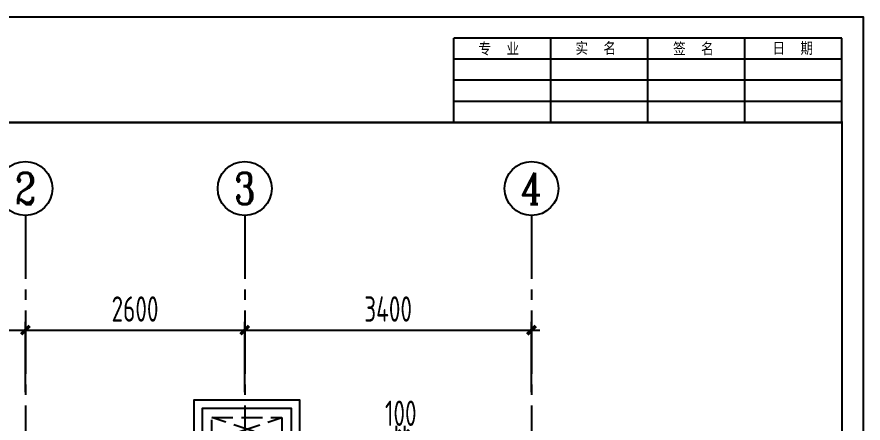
# Model space of a CAD drawing. Header units: millimetres. Extents: x -133666 to 228300, y -346623 to 180165.
# Drawn here: x 27174 to 37204, y -145270 to -140461 of the extents above; entities that cross this region are included whole.
import ezdxf
from ezdxf.enums import TextEntityAlignment as Align

# ---------------------------------------------------------------- set-up
doc = ezdxf.new("R2010")
doc.units = ezdxf.units.MM
doc.header["$LTSCALE"] = 1000
for name, pattern in [('CENTER', [50.8, 31.75, -6.35, 6.35, -6.35]), ('CENTER2', [1.125, 0.75, -0.125, 0.125, -0.125]), ('DASH', [0.35, 0.25, -0.1])]:
    doc.linetypes.add(name, pattern=pattern)
doc.layers.get('0').update_dxf_attribs({"linetype": 'CONTINUOUS'})
doc.layers.get('Defpoints').update_dxf_attribs({"color": 6, "linetype": 'CONTINUOUS'})
for name, color, linetype in [('6#轴网(1-4)20181120$0$11 12 17 18 19 20 21 22-ZW$0$AXIS_轴号_A', 8, 'CONTINUOUS'), ('6#轴网(1-4)20181120$0$11 12 17 18 19 20 21 22-ZW$0$AXIS_轴文_A', 8, 'CONTINUOUS'), ('6#轴网(1-4)20181120$0$AXIS_TEXT', 8, 'CONTINUOUS'), ('A-area', 23, 'CONTINUOUS'), ('A-空调室外机', 5, 'DASH'), ('AXIS', 253, 'CENTER'), ('BORDER', 7, 'CONTINUOUS'), ('DIM', 3, 'CONTINUOUS'), ('TEXT', 7, 'CONTINUOUS'), ('TQ', 7, 'CONTINUOUS'), ('WALL', 2, 'CONTINUOUS'), ('栏杆', 142, 'CONTINUOUS')]:
    doc.layers.add(name, color=color, linetype=linetype)
doc.styles.add('6#轴网(1-4)20181120$0$11 12 17 18 19 20 21 22-ZW$0$_TCH_AXIS', font='COMPLEX', dxfattribs={"bigfont": 'GBCBIG'})
doc.styles.add('6#轴网(1-4)20181120$0$COMPLEX', font='COMPLEX')
doc.styles.add('TSSD_NORM', font='tssdeng.shx', dxfattribs={"bigfont": 'hztxt.shx'})
doc.styles.add('ZZ', font='tssdeng.shx', dxfattribs={"width": 0.7, "bigfont": 'tssdchn.shx'})
doc.dimstyles.new('TSSD_100_100', dxfattribs={"dimtxt": 300, "dimasz": 100, "dimexe": 100, "dimexo": 250, "dimgap": 100, "dimtad": 1, "dimdec": 0, "dimzin": 0, "dimdsep": 46, "dimtxsty": 'ZZ', "dimblk": 'ARCHTICK', "dimcen": 0, "dimdle": 100, "dimclrd": 256, "dimclrt": 7, "dimadec": 0, "dimazin": 0, "dimtfac": 1, "dimtdec": 0, "dimtix": 1, "dimtmove": 2, "dimatfit": 3, "dimfxl": 0, "dimtolj": 1, "dimtzin": 0, "dimarcsym": 0})

# ---------------------------------------------------------------- blocks, each defined once
blk = doc.blocks.new('_ArchTick')
at = {"color": 0, "linetype": 'ByBlock', "const_width": 0.4}
blk.add_lwpolyline([(-0.5, -0.5), (0.5, 0.5)], dxfattribs=at)
blk = doc.blocks.new('*D358')
at = {"layer": 'Defpoints', "color": 0}
for p in [(6800, 10424), (3400, 9440), (6800, 9440)]:
    blk.add_point(p, dxfattribs=at)
at = {"layer": 'DIM', "color": 0, "lineweight": -2}
for p, q in [((3400, 9690), (3400, 10524)), ((6800, 9690), (6800, 10524))]:
    blk.add_line(p, q, dxfattribs=at)
at = {"layer": 'DIM', "lineweight": -2}
blk.add_line((3300, 10424), (6900, 10424), dxfattribs=at)
at = {"layer": 'DIM', "lineweight": -2, "xscale": 100, "yscale": 100, "zscale": 100, "rotation": 180}
blk.add_blockref('_ArchTick', (3400, 10424), dxfattribs=at)
at = {"layer": 'DIM', "lineweight": -2, "xscale": 100, "yscale": 100, "zscale": 100}
blk.add_blockref('_ArchTick', (6800, 10424), dxfattribs=at)
at = {"layer": 'DIM', "color": 7, "insert": (5100, 10674), "char_height": 300, "attachment_point": 5, "style": 'ZZ'}
blk.add_mtext('\\A1;3400', dxfattribs=at)
blk = doc.blocks.new('6#轴网(1-4)20181120$0$_AXISO')
at = {"color": 8}
blk.add_circle((0, 0), 0.5, dxfattribs=at)
at = {"layer": '6#轴网(1-4)20181120$0$AXIS_TEXT', "color": 8, "style": '6#轴网(1-4)20181120$0$COMPLEX', "width": 1.041667}
blk.add_attdef('A', text='', height=0.56, dxfattribs=at).set_placement((-0.25, -0.28), (0.25, -0.28), align=Align.FIT)
blk = doc.blocks.new('*D364')
at = {"layer": 'Defpoints', "color": 0}
for p in [(800, 10424), (0, 9440), (800, 9440)]:
    blk.add_point(p, dxfattribs=at)
at = {"layer": 'DIM', "color": 0, "lineweight": -2}
for p, q in [((0, 9690), (0, 10524)), ((800, 9690), (800, 10524))]:
    blk.add_line(p, q, dxfattribs=at)
at = {"layer": 'DIM', "lineweight": -2}
blk.add_line((-100, 10424), (900, 10424), dxfattribs=at)
at = {"layer": 'DIM', "lineweight": -2, "xscale": 100, "yscale": 100, "zscale": 100, "rotation": 180}
blk.add_blockref('_ArchTick', (0, 10424), dxfattribs=at)
at = {"layer": 'DIM', "lineweight": -2, "xscale": 100, "yscale": 100, "zscale": 100}
blk.add_blockref('_ArchTick', (800, 10424), dxfattribs=at)
at = {"layer": 'DIM', "color": 7, "insert": (400, 10674), "char_height": 300, "attachment_point": 5, "style": 'ZZ'}
blk.add_mtext('\\A1;800', dxfattribs=at)
blk = doc.blocks.new('*D365')
at = {"layer": 'Defpoints', "color": 0}
for p in [(3400, 10424), (800, 9440), (3400, 9440)]:
    blk.add_point(p, dxfattribs=at)
at = {"layer": 'DIM', "color": 0, "lineweight": -2}
for p, q in [((800, 9690), (800, 10524)), ((3400, 9690), (3400, 10524))]:
    blk.add_line(p, q, dxfattribs=at)
at = {"layer": 'DIM', "lineweight": -2}
blk.add_line((700, 10424), (3500, 10424), dxfattribs=at)
at = {"layer": 'DIM', "lineweight": -2, "xscale": 100, "yscale": 100, "zscale": 100, "rotation": 180}
blk.add_blockref('_ArchTick', (800, 10424), dxfattribs=at)
at = {"layer": 'DIM', "lineweight": -2, "xscale": 100, "yscale": 100, "zscale": 100}
blk.add_blockref('_ArchTick', (3400, 10424), dxfattribs=at)
at = {"layer": 'DIM', "color": 7, "insert": (2100, 10674), "char_height": 300, "attachment_point": 5, "style": 'ZZ'}
blk.add_mtext('\\A1;2600', dxfattribs=at)
blk = doc.blocks.new('*D789')
at = {"layer": 'Defpoints', "color": 0}
for p in [(31774, -145404), (31674, -146009), (31774, -146009)]:
    blk.add_point(p, dxfattribs=at)
at = {"layer": 'DIM', "color": 0, "lineweight": -2}
for p, q in [((31674, -145759), (31674, -145304)), ((31774, -145759), (31774, -145304))]:
    blk.add_line(p, q, dxfattribs=at)
at = {"layer": 'DIM', "lineweight": -2}
for p, q in [((31674, -145404), (31574, -145404)), ((31674, -145404), (31774, -145404)), ((31774, -145404), (31874, -145404))]:
    blk.add_line(p, q, dxfattribs=at)
at = {"layer": 'DIM', "lineweight": -2, "xscale": 100, "yscale": 100, "zscale": 100}
blk.add_blockref('_ArchTick', (31674, -145404), dxfattribs=at)
at = {"layer": 'DIM', "lineweight": -2, "xscale": 100, "yscale": 100, "zscale": 100, "rotation": 180}
blk.add_blockref('_ArchTick', (31774, -145404), dxfattribs=at)
at = {"layer": 'DIM', "color": 7, "insert": (31724, -145154), "char_height": 300, "attachment_point": 5, "style": 'ZZ'}
blk.add_mtext('\\A1;100', dxfattribs=at)
blk = doc.blocks.new('_TSHQ_H')
at = {"layer": 'TQ'}
for p, q in [((-92, 0), (-92, 20)), ((0, 20), (-92, 20)), ((-69, 0), (-69, 20)), ((-46, 0), (-46, 20)), ((-23, 0), (-23, 20)), ((0, 0), (0, 20)), ((0, 15), (-92, 15)), ((0, 10), (-92, 10)), ((0, 5), (-92, 5))]:
    blk.add_line(p, q, dxfattribs=at)
at = {"layer": 'TEXT', "style": 'TSSD_NORM'}
for s, p in [('专  业', (-81.37, 15.89)), ('实  名', (-58.38, 16)), ('签  名', (-35.23, 15.89)), ('日  期', (-11.69, 16))]:
    blk.add_text(s, height=3, dxfattribs=at).set_placement(p, align=Align.CENTER)
blk = doc.blocks.new('B20190319225928')
at = {"layer": 'BORDER'}
blk.add_lwpolyline([(0, 0), (0, 29700), (42000, 29700), (42000, 0)], close=True, dxfattribs=at)
at = {"layer": 'BORDER', "const_width": 50}
blk.add_lwpolyline([(2500, 500), (2500, 29200), (41500, 29200), (41500, 500)], close=True, dxfattribs=at)
at = {"layer": 'BORDER', "xscale": 100, "yscale": 100, "zscale": 100, "rotation": 90}
blk.add_blockref('_TSHQ_H', (2500, 29200), dxfattribs=at)
blk = doc.blocks.new('ktswaj')
at = {"linetype": 'DASH'}
blk.add_lwpolyline([(15990, 179083), (15990, 178253), (16268, 178253), (16268, 179083)], close=True, dxfattribs=at)
for points in [[(15990, 179083), (16268, 178253)], [(15990, 178253), (16268, 179083)]]:
    blk.add_lwpolyline(points, dxfattribs=at)
blk = doc.blocks.new('A3ktsjw')
at = {"layer": '栏杆'}
for points in [[(-26114, 169535), (-26114, 170135), (-24864, 170135), (-24864, 169535)], [(-26014, 169535), (-26014, 170035), (-24964, 170035), (-24964, 169535)]]:
    blk.add_lwpolyline(points, dxfattribs=at)
at = {"layer": 'A-空调室外机', "extrusion": (0, 0, -1), "zscale": -1, "rotation": 90}
blk.add_blockref('ktswaj', (204157, 153656), dxfattribs=at)
blk = doc.blocks.new('B20190222125856')
at = {"layer": 'AXIS', "linetype": 'CENTER2'}
for p, q in [((800, 11781), (800, 5144.8)), ((3400, 11781), (3400, -2685.7)), ((6800, 11781), (6800, -2685.7))]:
    blk.add_line(p, q, dxfattribs=at)
at = {"layer": '6#轴网(1-4)20181120$0$11 12 17 18 19 20 21 22-ZW$0$AXIS_轴号_A'}
ref = blk.add_blockref('6#轴网(1-4)20181120$0$_AXISO', (800, 12101), dxfattribs=dict(at, xscale=640, yscale=640, zscale=640))
ref.add_attrib('A', '2', dxfattribs={"layer": '6#轴网(1-4)20181120$0$11 12 17 18 19 20 21 22-ZW$0$AXIS_轴文_A', "height": 372.8, "style": '6#轴网(1-4)20181120$0$11 12 17 18 19 20 21 22-ZW$0$_TCH_AXIS'}).set_placement((675.7, 11914.6), (924.3, 11914.6), align=Align.FIT)
ref = blk.add_blockref('6#轴网(1-4)20181120$0$_AXISO', (3400, 12101), dxfattribs=dict(at, xscale=640, yscale=640, zscale=640))
ref.add_attrib('A', '3', dxfattribs={"layer": '6#轴网(1-4)20181120$0$11 12 17 18 19 20 21 22-ZW$0$AXIS_轴文_A', "height": 372.8, "style": '6#轴网(1-4)20181120$0$11 12 17 18 19 20 21 22-ZW$0$_TCH_AXIS'}).set_placement((3275.7, 11914.6), (3524.3, 11914.6), align=Align.FIT)
ref = blk.add_blockref('6#轴网(1-4)20181120$0$_AXISO', (6800, 12101), dxfattribs=dict(at, xscale=640, yscale=640, zscale=640))
ref.add_attrib('A', '4', dxfattribs={"layer": '6#轴网(1-4)20181120$0$11 12 17 18 19 20 21 22-ZW$0$AXIS_轴文_A', "height": 372.8, "style": '6#轴网(1-4)20181120$0$11 12 17 18 19 20 21 22-ZW$0$_TCH_AXIS', "width": 0.875}).set_placement((6675.7, 11914.6), (6924.3, 11914.6), align=Align.FIT)
at = {"layer": 'DIM'}
for base, p1, p2, picture, middle in [((800, 10424), (0, 9440.5), (800, 9440.5), '*D364', (400, 10674)), ((3400, 10424), (800, 9440.5), (3400, 9440.5), '*D365', (2100, 10674)), ((6800, 10424), (3400, 9440.5), (6800, 9440.5), '*D358', (5100, 10674))]:
    dim = blk.add_linear_dim(base=base, p1=p1, p2=p2, dimstyle='TSSD_100_100', dxfattribs=at)
    dim.commit()
    dim.dimension.update_dxf_attribs({"geometry": picture, "text_midpoint": middle})

msp = doc.modelspace()

# ---------------------------------------------------------------- block references
at = {"layer": 'A-area'}
msp.add_blockref('A3ktsjw', (55388.3, -315128.1), dxfattribs=at)
at = {"layer": 'DIM'}
msp.add_blockref('B20190222125856', (26474, -154593.3), dxfattribs=at)
at = {"layer": 'WALL', "xscale": 0.5, "yscale": 0.5, "zscale": 0.5, "rotation": 270}
msp.add_blockref('B20190319225928', (22353.8, -140460.6), dxfattribs=at)

# ---------------------------------------------------------------- dimensions: what is measured, and where the dimension line sits
at = {"layer": 'DIM'}
dim = msp.add_linear_dim(base=(31774, -145404), p1=(31674, -146008.7), p2=(31774, -146008.7), dimstyle='TSSD_100_100', dxfattribs=at)
dim.commit()
dim.dimension.update_dxf_attribs({"geometry": '*D789', "text_midpoint": (31724, -145154)})

doc.saveas('drawing.dxf')
